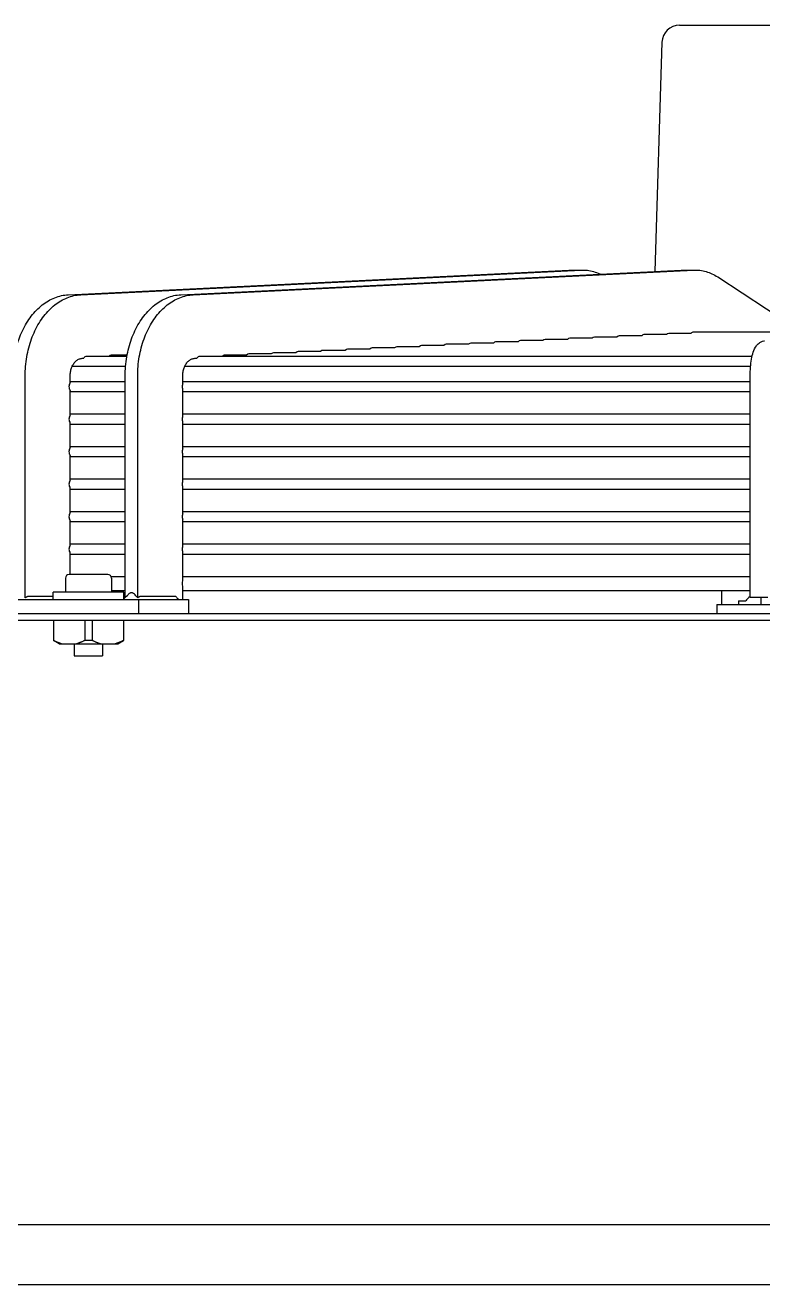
# Model space of a CAD drawing. Header units: millimetres. Extents: x 16200 to 32328, y 19251 to 29476.
# Drawn here: x 16824.76 to 16832.98, y 19596.54 to 19610.58 of the extents above; entities that cross this region are included whole.
import ezdxf

# ---------------------------------------------------------------- set-up
doc = ezdxf.new("R2010")
doc.units = ezdxf.units.MM
doc.header["$LTSCALE"] = 5
doc.layers.add('UNIT', color=6, linetype='Continuous')

msp = doc.modelspace()

# ---------------------------------------------------------------- linework, layer by layer
at = {"layer": 'UNIT'}
for p, q in [((16832.0496, 19610.5774), (16842.1289, 19610.5774)), ((16831.8528, 19610.3866), (16831.7749, 19607.8341)), ((16825.241, 19607.5739), (16830.8158, 19607.8485)), ((16825.3802, 19607.5739), (16830.955, 19607.8485)), ((16826.4937, 19607.5739), (16832.0685, 19607.8485)), ((16826.6329, 19607.5739), (16832.2077, 19607.8485)), ((16830.8361, 19607.8489), (16830.9753, 19607.8489)), ((16832.0889, 19607.8489), (16832.2281, 19607.8489)), ((16832.4742, 19607.7721), (16833.4111, 19607.1581)), ((16831.0765, 19607.0894), (16830.8268, 19607.0894)), ((16831.3519, 19607.1029), (16831.1022, 19607.1029)), ((16831.6275, 19607.1164), (16831.3776, 19607.1164)), ((16831.9033, 19607.1299), (16831.6532, 19607.1299)), ((16832.1782, 19607.1434), (16831.929, 19607.1434)), ((16833.7106, 19607.1581), (16832.205, 19607.1581)), ((16828.052, 19606.9409), (16827.803, 19606.9409)), ((16828.3267, 19606.9544), (16828.0776, 19606.9544)), ((16828.6014, 19606.9679), (16828.3523, 19606.9679)), ((16828.8761, 19606.9814), (16828.627, 19606.9814)), ((16829.1509, 19606.9949), (16828.9018, 19606.9949)), ((16829.4258, 19607.0084), (16829.1766, 19607.0084)), ((16829.7007, 19607.0219), (16829.4514, 19607.0219)), ((16829.9757, 19607.0354), (16829.7263, 19607.0354)), ((16830.2507, 19607.0489), (16830.0013, 19607.0489)), ((16830.5259, 19607.0624), (16830.2764, 19607.0624)), ((16830.8011, 19607.0759), (16830.5515, 19607.0759)), ((16825.3976, 19606.8657), (16825.4139, 19606.8665)), ((16825.8944, 19606.8869), (16825.4443, 19606.8869)), ((16825.8969, 19606.9004), (16825.7186, 19606.9004)), ((16826.6504, 19606.8657), (16826.6748, 19606.8669)), ((16832.8572, 19606.8869), (16826.7049, 19606.8869)), ((16827.2283, 19606.9004), (16826.9794, 19606.9004)), ((16827.5028, 19606.9139), (16827.2539, 19606.9139)), ((16827.7774, 19606.9274), (16827.5284, 19606.9274)), ((16824.762, 19604.1961), (16824.762, 19606.6689)), ((16825.2631, 19606.5921), (16825.2631, 19606.6689)), ((16825.2859, 19606.7767), (16825.8801, 19606.7767)), ((16825.8756, 19604.1995), (16825.8756, 19606.6689)), ((16826.0148, 19604.1961), (16826.0148, 19606.6689)), ((16826.5159, 19606.5797), (16826.5159, 19606.6689)), ((16826.5386, 19606.7767), (16832.8402, 19606.7767)), ((16832.8354, 19604.1995), (16832.8354, 19606.6689)), ((16825.8756, 19606.605), (16825.2631, 19606.605)), ((16832.8354, 19606.605), (16826.5159, 19606.605)), ((16826.5159, 19606.2175), (16826.5159, 19606.5201)), ((16825.2631, 19606.2299), (16825.2631, 19606.5077)), ((16825.2631, 19606.4948), (16825.8756, 19606.4948)), ((16826.5159, 19606.4948), (16832.8354, 19606.4948)), ((16825.8756, 19606.2428), (16825.2631, 19606.2428)), ((16832.8354, 19606.2428), (16826.5159, 19606.2428)), ((16825.2631, 19605.8677), (16825.2631, 19606.1455)), ((16825.2631, 19606.1326), (16825.8756, 19606.1326)), ((16826.5159, 19605.8553), (16826.5159, 19606.1579)), ((16826.5159, 19606.1326), (16832.8354, 19606.1326)), ((16825.8756, 19605.8806), (16825.2631, 19605.8806)), ((16832.8354, 19605.8806), (16826.5159, 19605.8806)), ((16825.2631, 19605.5055), (16825.2631, 19605.7832)), ((16825.2631, 19605.7704), (16825.8756, 19605.7704)), ((16826.5159, 19605.4931), (16826.5159, 19605.7957)), ((16826.5159, 19605.7704), (16832.8354, 19605.7704)), ((16825.8756, 19605.5184), (16825.2631, 19605.5184)), ((16825.2631, 19605.1433), (16825.2631, 19605.421)), ((16825.2631, 19605.4081), (16825.8756, 19605.4081)), ((16832.8354, 19605.5184), (16826.5159, 19605.5184)), ((16826.5159, 19605.1309), (16826.5159, 19605.4334)), ((16826.5159, 19605.4081), (16832.8354, 19605.4081)), ((16825.8756, 19605.1562), (16825.2631, 19605.1562)), ((16832.8354, 19605.1562), (16826.5159, 19605.1562)), ((16825.2631, 19604.7811), (16825.2631, 19605.0588)), ((16825.2631, 19605.0459), (16825.8756, 19605.0459)), ((16826.5159, 19604.7687), (16826.5159, 19605.0712)), ((16826.5159, 19605.0459), (16832.8354, 19605.0459)), ((16825.8756, 19604.794), (16825.2631, 19604.794)), ((16825.2631, 19604.4554), (16825.2631, 19604.6966)), ((16832.8354, 19604.794), (16826.5159, 19604.794)), ((16826.5159, 19604.3906), (16826.5159, 19604.709)), ((16825.2631, 19604.6837), (16825.8756, 19604.6837)), ((16826.5159, 19604.6837), (16832.8354, 19604.6837)), ((16825.2106, 19604.416), (16825.2106, 19604.2585)), ((16825.683, 19604.4554), (16825.25, 19604.4554)), ((16825.8756, 19604.4318), (16825.7191, 19604.4318)), ((16825.7224, 19604.416), (16825.7224, 19604.2585)), ((16832.8354, 19604.4318), (16826.5159, 19604.4318)), ((16825.7224, 19604.2782), (16825.8756, 19604.2782)), ((16826.5159, 19604.1798), (16826.5159, 19604.3194)), ((16826.5159, 19604.2782), (16832.8354, 19604.2782)), ((16832.5189, 19604.1227), (16832.5189, 19604.2782)), ((16824.3529, 19604.1798), (16826.5801, 19604.1798)), ((16825.0728, 19604.2126), (16824.8038, 19604.2126)), ((16825.8602, 19604.2585), (16825.0728, 19604.2585)), ((16825.0728, 19604.1798), (16825.0728, 19604.2585)), ((16825.8602, 19604.1842), (16825.8602, 19604.2585)), ((16826.0233, 19604.1798), (16826.0233, 19604.0223)), ((16826.4409, 19604.2126), (16826.0565, 19604.2126)), ((16826.5801, 19604.1798), (16826.5801, 19604.0223)), ((16832.7069, 19604.1621), (16832.7856, 19604.1621)), ((16832.7069, 19604.1621), (16832.7069, 19604.1227)), ((16833.0323, 19604.1995), (16832.8354, 19604.1995)), ((16832.9582, 19604.1227), (16832.9582, 19604.1995)), ((16820.2191, 19604.0223), (16853.9593, 19604.0223)), ((16832.4632, 19604.1227), (16841.7152, 19604.1227)), ((16832.4632, 19604.1227), (16832.4632, 19604.0223)), ((16853.9593, 19603.9436), (16820.2191, 19603.9436)), ((16825.0768, 19603.9436), (16825.0768, 19603.7214)), ((16825.4247, 19603.9436), (16825.4247, 19603.7214)), ((16825.5083, 19603.9436), (16825.5083, 19603.7214)), ((16825.8562, 19603.9436), (16825.8562, 19603.7214)), ((16825.1397, 19603.6837), (16825.0768, 19603.7201)), ((16825.7933, 19603.6837), (16825.8562, 19603.7201)), ((16825.1397, 19603.6837), (16825.7933, 19603.6837)), ((16825.309, 19603.6837), (16825.309, 19603.5499)), ((16825.624, 19603.6837), (16825.624, 19603.5499)), ((16825.309, 19603.5499), (16825.624, 19603.5499)), ((16848.1957, 19597.2113), (16819.5989, 19597.2113)), ((16847.9461, 19596.542), (16787.6496, 19596.542))]:
    msp.add_line(p, q, dxfattribs=at)
for centre, radius, start, end in [((16832.0496, 19610.3806), 0.1969, 90, 178.25151), ((16825.25, 19604.416), 0.0394, 90, 180), ((16825.683, 19604.416), 0.0394, 0, 90), ((16832.9726, 19604.027), 0.2307, 126.49726, 144.15266)]:
    msp.add_arc(centre, radius, start, end, dxfattribs=at)
for centre, major_axis, ratio, start_param, end_param in [((16830.8268, 19607.0343), (0, -0.0551), 0.7106314, 3.1415481, 3.8564538), ((16831.1022, 19607.0477), (0, -0.0551), 0.7109269, 3.1415422, 3.8564474), ((16831.3776, 19607.0612), (0, -0.0551), 0.7112612, 3.1415352, 3.8564398), ((16831.6533, 19607.0747), (0, -0.0551), 0.7116416, 3.1415269, 3.8564308), ((16831.929, 19607.0882), (0, -0.0551), 0.712077, 3.141517, 3.8564199), ((16832.205, 19607.103), (0, -0.0551), 0.71258, 3.1415074, 3.8909101), ((16827.803, 19606.8858), (0, -0.0551), 0.7088222, 3.1415778, 3.8564861), ((16828.0776, 19606.8993), (0, -0.0551), 0.7089205, 3.1415765, 3.8564847), ((16828.3523, 19606.9128), (0, -0.0551), 0.7090275, 3.141575, 3.8564831), ((16828.627, 19606.9263), (0, -0.0551), 0.7091442, 3.1415734, 3.8564813), ((16828.9018, 19606.9398), (0, -0.0551), 0.7092719, 3.1415715, 3.8564792), ((16829.1766, 19606.9533), (0, -0.0551), 0.7094121, 3.1415694, 3.8564769), ((16829.4514, 19606.9668), (0, -0.0551), 0.7095663, 3.1415669, 3.8564743), ((16829.7263, 19606.9803), (0, -0.0551), 0.7097366, 3.1415642, 3.8564713), ((16830.0013, 19606.9938), (0, -0.0551), 0.7099252, 3.141561, 3.8564678), ((16830.2764, 19607.0073), (0, -0.0551), 0.7101349, 3.1415573, 3.8564638), ((16830.5515, 19607.0208), (0, -0.0551), 0.710369, 3.141553, 3.8564592), ((16825.4443, 19606.8318), (0, -0.0551), 0.7079972, 3.1415858, 4.0326206), ((16825.7186, 19606.8453), (0, -0.0551), 0.7080429, 3.1415852, 3.8564942), ((16826.7049, 19606.8318), (0, -0.0551), 0.7084995, 3.1415818, 4.0233013), ((16826.9794, 19606.8453), (0, -0.0551), 0.708571, 3.141581, 3.8564896), ((16827.2539, 19606.8588), (0, -0.0551), 0.7086482, 3.14158, 3.8564885), ((16827.5284, 19606.8723), (0, -0.0551), 0.7087318, 3.141579, 3.8564874), ((16825.2882, 19606.5499), (0, -0.0551), 0.7079678, 3.8398095, 4.712382), ((16825.2882, 19606.5499), (0, -0.0551), 0.7079678, 4.7123959, 5.5849684), ((16825.2882, 19606.1877), (0, -0.0551), 0.7079678, 3.8398095, 4.712382), ((16825.2882, 19606.1877), (0, -0.0551), 0.7079678, 4.7123959, 5.5849684), ((16825.2882, 19605.8255), (0, -0.0551), 0.7079678, 3.8398095, 4.712382), ((16825.2882, 19605.8255), (0, -0.0551), 0.7079678, 4.7123959, 5.5849684), ((16825.2882, 19605.4633), (0, -0.0551), 0.7079678, 3.8398095, 4.712382), ((16825.2882, 19605.4633), (0, -0.0551), 0.7079678, 4.7123959, 5.5849684), ((16825.2882, 19605.1011), (0, -0.0551), 0.7079678, 3.8398095, 4.712382), ((16825.2882, 19605.1011), (0, -0.0551), 0.7079678, 4.7123959, 5.5849684), ((16825.2882, 19604.7389), (0, -0.0551), 0.7079678, 3.8398095, 4.712382), ((16825.2882, 19604.7389), (0, -0.0551), 0.7079678, 4.7123959, 5.5849684), ((16827.4369, 19605.5884), (0, -1.969), 0.7071068, 5.4860047, 5.5095695)]:
    msp.add_ellipse(centre, major_axis=major_axis, ratio=ratio, start_param=start_param, end_param=end_param, dxfattribs=at)
for points in [[(16830.8178, 19607.8485), (16830.8239, 19607.8488), (16830.83, 19607.8489), (16830.8361, 19607.8489)], [(16832.0706, 19607.8485), (16832.0767, 19607.8488), (16832.0828, 19607.8489), (16832.0889, 19607.8489)], [(16825.8557, 19604.1798), (16825.8719, 19604.1956), (16825.8878, 19604.2117), (16825.9034, 19604.228)], [(16825.168, 19603.6837), (16825.1648, 19603.6847), (16825.1583, 19603.6867), (16825.1486, 19603.6899), (16825.1388, 19603.6935), (16825.1289, 19603.6973), (16825.1189, 19603.7015), (16825.1088, 19603.7059), (16825.0984, 19603.7107), (16825.0877, 19603.7158), (16825.0804, 19603.7195), (16825.0768, 19603.7214)], [(16825.4247, 19603.7214), (16825.421, 19603.7195), (16825.4136, 19603.7158), (16825.4029, 19603.7106), (16825.3924, 19603.7058), (16825.3822, 19603.7013), (16825.3722, 19603.6972), (16825.3624, 19603.6934), (16825.3527, 19603.6899), (16825.3431, 19603.6866), (16825.3367, 19603.6847), (16825.3335, 19603.6837)], [(16825.5083, 19603.7214), (16825.5036, 19603.7211), (16825.4944, 19603.7206), (16825.4804, 19603.7202), (16825.4665, 19603.72), (16825.4526, 19603.7202), (16825.4387, 19603.7206), (16825.4294, 19603.7211), (16825.4247, 19603.7214)], [(16825.5995, 19603.6837), (16825.5963, 19603.6847), (16825.5898, 19603.6867), (16825.5801, 19603.6899), (16825.5703, 19603.6935), (16825.5604, 19603.6973), (16825.5504, 19603.7015), (16825.5403, 19603.7059), (16825.5299, 19603.7107), (16825.5192, 19603.7158), (16825.5119, 19603.7195), (16825.5083, 19603.7214)], [(16825.8562, 19603.7214), (16825.8525, 19603.7195), (16825.8451, 19603.7158), (16825.8344, 19603.7106), (16825.824, 19603.7058), (16825.8137, 19603.7013), (16825.8037, 19603.6972), (16825.7939, 19603.6934), (16825.7842, 19603.6899), (16825.7746, 19603.6866), (16825.7682, 19603.6847), (16825.765, 19603.6837)]]:
    msp.add_open_spline(points, degree=3, dxfattribs=at)
for points, knots in [([(16830.955, 19607.8484), (16830.9778, 19607.8496), (16831.0009, 19607.8488), (16831.0237, 19607.8461), (16831.0465, 19607.8435), (16831.0692, 19607.8389), (16831.0916, 19607.8325), (16831.114, 19607.8261), (16831.1361, 19607.8178), (16831.1578, 19607.8077), (16831.1604, 19607.8065), (16831.163, 19607.8053), (16831.1655, 19607.8041)], [0, 0, 0, 0, 0.25037629, 0.25037629, 0.25037629, 0.50056405, 0.50056405, 0.50056405, 0.75075182, 0.75075182, 0.75075182, 0.78029111, 0.78029111, 0.78029111, 0.78029111]), ([(16832.2077, 19607.8484), (16832.2306, 19607.8496), (16832.2536, 19607.8488), (16832.2765, 19607.8461), (16832.2993, 19607.8435), (16832.3219, 19607.8389), (16832.3443, 19607.8325), (16832.3667, 19607.8261), (16832.3888, 19607.8178), (16832.4106, 19607.8077), (16832.4323, 19607.7976), (16832.4536, 19607.7858), (16832.4743, 19607.7722)], [0, 0, 0, 0, 0.2503763, 0.2503763, 0.2503763, 0.5005641, 0.5005641, 0.5005641, 0.7507518, 0.7507518, 0.7507518, 1, 1, 1, 1]), ([(16824.6228, 19606.6689), (16824.6228, 19606.7044), (16824.6243, 19606.7403), (16824.6273, 19606.7757), (16824.6303, 19606.8112), (16824.6347, 19606.8461), (16824.6406, 19606.8808), (16824.6465, 19606.9154), (16824.6539, 19606.9498), (16824.6627, 19606.9833), (16824.6714, 19607.0167), (16824.6815, 19607.0493), (16824.693, 19607.081), (16824.7045, 19607.1128), (16824.7174, 19607.1438), (16824.7314, 19607.1734), (16824.7455, 19607.203), (16824.7607, 19607.2313), (16824.7771, 19607.2583), (16824.7935, 19607.2854), (16824.8112, 19607.3112), (16824.8298, 19607.3354), (16824.8483, 19607.3595), (16824.8678, 19607.382), (16824.8882, 19607.4029), (16824.9087, 19607.4237), (16824.9301, 19607.443), (16824.9521, 19607.4603), (16824.9742, 19607.4777), (16824.9968, 19607.4931), (16825.0202, 19607.5066), (16825.0435, 19607.5201), (16825.0675, 19607.5318), (16825.0918, 19607.5413), (16825.1161, 19607.5509), (16825.1406, 19607.5583), (16825.1656, 19607.5638), (16825.1905, 19607.5692), (16825.2158, 19607.5726), (16825.241, 19607.5738)], [0, 0, 0, 0, 0.076921, 0.076921, 0.076921, 0.1538421, 0.1538421, 0.1538421, 0.2307631, 0.2307631, 0.2307631, 0.3076842, 0.3076842, 0.3076842, 0.3846052, 0.3846052, 0.3846052, 0.4615263, 0.4615263, 0.4615263, 0.5384473, 0.5384473, 0.5384473, 0.6153684, 0.6153684, 0.6153684, 0.6922894, 0.6922894, 0.6922894, 0.7692105, 0.7692105, 0.7692105, 0.8461315, 0.8461315, 0.8461315, 0.9230526, 0.9230526, 0.9230526, 1, 1, 1, 1]), ([(16824.762, 19606.6689), (16824.762, 19606.7044), (16824.7635, 19606.7403), (16824.7665, 19606.7757), (16824.7695, 19606.8112), (16824.7739, 19606.8461), (16824.7798, 19606.8808), (16824.7857, 19606.9154), (16824.7931, 19606.9498), (16824.8019, 19606.9833), (16824.8106, 19607.0167), (16824.8207, 19607.0493), (16824.8322, 19607.081), (16824.8437, 19607.1128), (16824.8566, 19607.1438), (16824.8706, 19607.1734), (16824.8847, 19607.203), (16824.8999, 19607.2313), (16824.9163, 19607.2583), (16824.9327, 19607.2854), (16824.9504, 19607.3112), (16824.9689, 19607.3354), (16824.9875, 19607.3595), (16825.007, 19607.382), (16825.0274, 19607.4029), (16825.0479, 19607.4237), (16825.0693, 19607.443), (16825.0913, 19607.4603), (16825.1134, 19607.4777), (16825.136, 19607.4931), (16825.1594, 19607.5066), (16825.1827, 19607.5201), (16825.2067, 19607.5318), (16825.231, 19607.5413), (16825.2553, 19607.5509), (16825.2798, 19607.5583), (16825.3048, 19607.5638), (16825.3297, 19607.5692), (16825.355, 19607.5726), (16825.3802, 19607.5738)], [0, 0, 0, 0, 0.076921, 0.076921, 0.076921, 0.1538421, 0.1538421, 0.1538421, 0.2307631, 0.2307631, 0.2307631, 0.3076842, 0.3076842, 0.3076842, 0.3846052, 0.3846052, 0.3846052, 0.4615263, 0.4615263, 0.4615263, 0.5384473, 0.5384473, 0.5384473, 0.6153684, 0.6153684, 0.6153684, 0.6922894, 0.6922894, 0.6922894, 0.7692105, 0.7692105, 0.7692105, 0.8461315, 0.8461315, 0.8461315, 0.9230526, 0.9230526, 0.9230526, 1, 1, 1, 1]), ([(16825.8756, 19606.6689), (16825.8756, 19606.7044), (16825.8771, 19606.7403), (16825.88, 19606.7757), (16825.883, 19606.8112), (16825.8874, 19606.8461), (16825.8933, 19606.8808), (16825.8993, 19606.9154), (16825.9067, 19606.9498), (16825.9154, 19606.9833), (16825.9242, 19607.0167), (16825.9343, 19607.0493), (16825.9458, 19607.081), (16825.9573, 19607.1128), (16825.9701, 19607.1438), (16825.9842, 19607.1734), (16825.9982, 19607.203), (16826.0134, 19607.2313), (16826.0299, 19607.2583), (16826.0463, 19607.2854), (16826.0639, 19607.3112), (16826.0825, 19607.3354), (16826.1011, 19607.3595), (16826.1205, 19607.382), (16826.141, 19607.4029), (16826.1614, 19607.4237), (16826.1829, 19607.443), (16826.2049, 19607.4603), (16826.2269, 19607.4777), (16826.2496, 19607.4931), (16826.2729, 19607.5066), (16826.2962, 19607.5201), (16826.3203, 19607.5318), (16826.3446, 19607.5413), (16826.3689, 19607.5509), (16826.3934, 19607.5583), (16826.4183, 19607.5638), (16826.4433, 19607.5692), (16826.4686, 19607.5726), (16826.4937, 19607.5738)], [0, 0, 0, 0, 0.076921, 0.076921, 0.076921, 0.1538421, 0.1538421, 0.1538421, 0.2307631, 0.2307631, 0.2307631, 0.3076842, 0.3076842, 0.3076842, 0.3846052, 0.3846052, 0.3846052, 0.4615263, 0.4615263, 0.4615263, 0.5384473, 0.5384473, 0.5384473, 0.6153684, 0.6153684, 0.6153684, 0.6922894, 0.6922894, 0.6922894, 0.7692105, 0.7692105, 0.7692105, 0.8461315, 0.8461315, 0.8461315, 0.9230526, 0.9230526, 0.9230526, 1, 1, 1, 1]), ([(16826.0148, 19606.6689), (16826.0148, 19606.7044), (16826.0163, 19606.7403), (16826.0192, 19606.7757), (16826.0222, 19606.8112), (16826.0266, 19606.8461), (16826.0325, 19606.8808), (16826.0385, 19606.9154), (16826.0459, 19606.9498), (16826.0546, 19606.9833), (16826.0634, 19607.0167), (16826.0735, 19607.0493), (16826.085, 19607.081), (16826.0964, 19607.1128), (16826.1093, 19607.1438), (16826.1234, 19607.1734), (16826.1374, 19607.203), (16826.1526, 19607.2313), (16826.169, 19607.2583), (16826.1855, 19607.2854), (16826.2031, 19607.3112), (16826.2217, 19607.3354), (16826.2403, 19607.3595), (16826.2597, 19607.382), (16826.2802, 19607.4029), (16826.3006, 19607.4237), (16826.322, 19607.443), (16826.3441, 19607.4603), (16826.3661, 19607.4777), (16826.3888, 19607.4931), (16826.4121, 19607.5066), (16826.4354, 19607.5201), (16826.4595, 19607.5318), (16826.4838, 19607.5413), (16826.5081, 19607.5509), (16826.5326, 19607.5583), (16826.5575, 19607.5638), (16826.5825, 19607.5692), (16826.6078, 19607.5726), (16826.6329, 19607.5738)], [0, 0, 0, 0, 0.076921, 0.076921, 0.076921, 0.1538421, 0.1538421, 0.1538421, 0.2307631, 0.2307631, 0.2307631, 0.3076842, 0.3076842, 0.3076842, 0.3846052, 0.3846052, 0.3846052, 0.4615263, 0.4615263, 0.4615263, 0.5384473, 0.5384473, 0.5384473, 0.6153684, 0.6153684, 0.6153684, 0.6922894, 0.6922894, 0.6922894, 0.7692105, 0.7692105, 0.7692105, 0.8461315, 0.8461315, 0.8461315, 0.9230526, 0.9230526, 0.9230526, 1, 1, 1, 1]), ([(16832.8354, 19606.6689), (16832.8354, 19606.7017), (16832.8367, 19606.7345), (16832.8419, 19606.7979), (16832.8458, 19606.8283), (16832.8562, 19606.8852), (16832.8626, 19606.9115), (16832.8792, 19606.9601), (16832.8887, 19606.9825), (16832.9125, 19607.0152), (16832.9216, 19607.0257), (16832.9477, 19607.0462), (16832.9659, 19607.0562), (16832.99, 19607.0608), (16832.9922, 19607.0612), (16832.9944, 19607.0615)], [1.5707963, 1.5707963, 1.5707963, 1.5707963, 1.8779743, 1.8779743, 2.1851522, 2.1851522, 2.4923302, 2.4923302, 2.7995081, 2.7995081, 2.9409737, 2.9409737, 3.0918576, 3.0918576, 3.1066861, 3.1066861, 3.1066861, 3.1066861]), ([(16825.2631, 19606.6689), (16825.2631, 19606.6766), (16825.2634, 19606.6844), (16825.2641, 19606.692), (16825.2647, 19606.6997), (16825.2657, 19606.7074), (16825.267, 19606.7149), (16825.2683, 19606.7224), (16825.2699, 19606.7299), (16825.2718, 19606.7371), (16825.2737, 19606.7444), (16825.2759, 19606.7515), (16825.2784, 19606.7584), (16825.2809, 19606.7653), (16825.2836, 19606.772), (16825.2867, 19606.7784), (16825.2897, 19606.7849), (16825.2931, 19606.7911), (16825.2967, 19606.797), (16825.3002, 19606.8028), (16825.304, 19606.8084), (16825.3081, 19606.8137), (16825.3121, 19606.8189), (16825.3164, 19606.8238), (16825.3208, 19606.8284), (16825.3253, 19606.8329), (16825.3299, 19606.8371), (16825.3347, 19606.8409), (16825.3395, 19606.8446), (16825.3445, 19606.848), (16825.3495, 19606.851), (16825.3546, 19606.8539), (16825.3598, 19606.8564), (16825.3651, 19606.8585), (16825.3704, 19606.8606), (16825.3758, 19606.8622), (16825.3812, 19606.8634), (16825.3866, 19606.8646), (16825.3921, 19606.8653), (16825.3976, 19606.8656)], [0, 0, 0, 0, 0.076921, 0.076921, 0.076921, 0.153842, 0.153842, 0.153842, 0.230763, 0.230763, 0.230763, 0.307684, 0.307684, 0.307684, 0.384605, 0.384605, 0.384605, 0.461526, 0.461526, 0.461526, 0.538447, 0.538447, 0.538447, 0.615368, 0.615368, 0.615368, 0.692289, 0.692289, 0.692289, 0.7692101, 0.7692101, 0.7692101, 0.8461311, 0.8461311, 0.8461311, 0.9230521, 0.9230521, 0.9230521, 1, 1, 1, 1]), ([(16826.5159, 19606.6689), (16826.5159, 19606.6766), (16826.5162, 19606.6844), (16826.5168, 19606.692), (16826.5175, 19606.6997), (16826.5184, 19606.7074), (16826.5197, 19606.7149), (16826.521, 19606.7224), (16826.5226, 19606.7299), (16826.5245, 19606.7371), (16826.5264, 19606.7444), (16826.5286, 19606.7515), (16826.5311, 19606.7584), (16826.5336, 19606.7653), (16826.5364, 19606.772), (16826.5394, 19606.7784), (16826.5425, 19606.7849), (16826.5458, 19606.7911), (16826.5494, 19606.797), (16826.553, 19606.8028), (16826.5568, 19606.8084), (16826.5608, 19606.8137), (16826.5649, 19606.8189), (16826.5691, 19606.8238), (16826.5736, 19606.8284), (16826.578, 19606.8329), (16826.5826, 19606.8371), (16826.5874, 19606.8409), (16826.5922, 19606.8446), (16826.5972, 19606.848), (16826.6023, 19606.851), (16826.6074, 19606.8539), (16826.6126, 19606.8564), (16826.6179, 19606.8585), (16826.6231, 19606.8606), (16826.6285, 19606.8622), (16826.634, 19606.8634), (16826.6394, 19606.8646), (16826.6448, 19606.8653), (16826.6504, 19606.8656)], [0, 0, 0, 0, 0.076921, 0.076921, 0.076921, 0.153842, 0.153842, 0.153842, 0.230763, 0.230763, 0.230763, 0.307684, 0.307684, 0.307684, 0.384605, 0.384605, 0.384605, 0.461526, 0.461526, 0.461526, 0.538447, 0.538447, 0.538447, 0.615368, 0.615368, 0.615368, 0.692289, 0.692289, 0.692289, 0.7692101, 0.7692101, 0.7692101, 0.8461311, 0.8461311, 0.8461311, 0.9230521, 0.9230521, 0.9230521, 1, 1, 1, 1]), ([(16826.5159, 19606.5797), (16826.5146, 19606.5768), (16826.5135, 19606.5738), (16826.5108, 19606.5647), (16826.5096, 19606.5567), (16826.5096, 19606.5499)], [0.754611842, 0.754611842, 0.754611842, 0.754611842, 0.778331745, 0.778331745, 0.830133896, 0.830133896, 0.830133896, 0.830133896]), ([(16826.5096, 19606.5499), (16826.5096, 19606.5431), (16826.5108, 19606.5351), (16826.5135, 19606.5259), (16826.5146, 19606.5229), (16826.5159, 19606.5201)], [0, 0, 0, 0, 0.051802151, 0.051802151, 0.075522054, 0.075522054, 0.075522054, 0.075522054]), ([(16826.5159, 19606.2175), (16826.5146, 19606.2146), (16826.5135, 19606.2116), (16826.5108, 19606.2025), (16826.5096, 19606.1945), (16826.5096, 19606.1877)], [0.754611842, 0.754611842, 0.754611842, 0.754611842, 0.778331745, 0.778331745, 0.830133896, 0.830133896, 0.830133896, 0.830133896]), ([(16826.5096, 19606.1877), (16826.5096, 19606.1809), (16826.5108, 19606.1729), (16826.5135, 19606.1637), (16826.5146, 19606.1607), (16826.5159, 19606.1579)], [0, 0, 0, 0, 0.051802151, 0.051802151, 0.075522054, 0.075522054, 0.075522054, 0.075522054]), ([(16826.5159, 19605.8553), (16826.5146, 19605.8524), (16826.5135, 19605.8494), (16826.5108, 19605.8403), (16826.5096, 19605.8323), (16826.5096, 19605.8255)], [-0.075522054, -0.075522054, -0.075522054, -0.075522054, -0.051802151, -0.051802151, 0, 0, 0, 0]), ([(16826.5096, 19605.8255), (16826.5096, 19605.8187), (16826.5108, 19605.8107), (16826.5135, 19605.8015), (16826.5146, 19605.7985), (16826.5159, 19605.7957)], [-0.830133896, -0.830133896, -0.830133896, -0.830133896, -0.778331745, -0.778331745, -0.754611842, -0.754611842, -0.754611842, -0.754611842]), ([(16826.5159, 19605.4931), (16826.5146, 19605.4902), (16826.5135, 19605.4872), (16826.5108, 19605.4781), (16826.5096, 19605.4701), (16826.5096, 19605.4633)], [-0.075522054, -0.075522054, -0.075522054, -0.075522054, -0.051802151, -0.051802151, 0, 0, 0, 0]), ([(16826.5096, 19605.4633), (16826.5096, 19605.4565), (16826.5108, 19605.4485), (16826.5135, 19605.4393), (16826.5146, 19605.4363), (16826.5159, 19605.4334)], [-0.830133897, -0.830133897, -0.830133897, -0.830133897, -0.778331746, -0.778331746, -0.754611843, -0.754611843, -0.754611843, -0.754611843]), ([(16826.5159, 19605.1309), (16826.5146, 19605.128), (16826.5135, 19605.125), (16826.5108, 19605.1159), (16826.5096, 19605.1079), (16826.5096, 19605.1011)], [-0.075522054, -0.075522054, -0.075522054, -0.075522054, -0.051802151, -0.051802151, 0, 0, 0, 0]), ([(16826.5096, 19605.1011), (16826.5096, 19605.0943), (16826.5108, 19605.0863), (16826.5135, 19605.0771), (16826.5146, 19605.0741), (16826.5159, 19605.0712)], [-0.830133897, -0.830133897, -0.830133897, -0.830133897, -0.77830675, -0.77830675, -0.754610412, -0.754610412, -0.754610412, -0.754610412]), ([(16826.5159, 19604.7687), (16826.5146, 19604.7658), (16826.5135, 19604.7628), (16826.5108, 19604.7537), (16826.5096, 19604.7457), (16826.5096, 19604.7389)], [-0.075522054, -0.075522054, -0.075522054, -0.075522054, -0.051802151, -0.051802151, 0, 0, 0, 0]), ([(16826.5096, 19604.7389), (16826.5096, 19604.7321), (16826.5108, 19604.7241), (16826.5135, 19604.7149), (16826.5146, 19604.7119), (16826.5159, 19604.709)], [0, 0, 0, 0, 0.051802151, 0.051802151, 0.075522054, 0.075522054, 0.075522054, 0.075522054]), ([(16826.5159, 19604.3906), (16826.5151, 19604.3885), (16826.5144, 19604.3864), (16826.5112, 19604.3756), (16826.5096, 19604.3645), (16826.5096, 19604.355)], [1.067161101, 1.067161101, 1.067161101, 1.067161101, 1.084108004, 1.084108004, 1.156260963, 1.156260963, 1.156260963, 1.156260963]), ([(16826.5096, 19604.355), (16826.5096, 19604.3455), (16826.5112, 19604.3344), (16826.5144, 19604.3236), (16826.5151, 19604.3215), (16826.5159, 19604.3194)], [-1.156260963, -1.156260963, -1.156260963, -1.156260963, -1.084108004, -1.084108004, -1.067161101, -1.067161101, -1.067161101, -1.067161101]), ([(16824.8038, 19604.2126), (16824.8026, 19604.2126), (16824.8014, 19604.2126), (16824.8002, 19604.2125), (16824.799, 19604.2124), (16824.7978, 19604.2123), (16824.7966, 19604.2121), (16824.7954, 19604.2119), (16824.7942, 19604.2117), (16824.793, 19604.2114), (16824.7929, 19604.2114), (16824.7928, 19604.2114), (16824.7927, 19604.2114), (16824.7916, 19604.2111), (16824.7905, 19604.2108), (16824.7894, 19604.2105), (16824.7882, 19604.2101), (16824.787, 19604.2097), (16824.7857, 19604.2093), (16824.7845, 19604.2088), (16824.7833, 19604.2084), (16824.782, 19604.2078), (16824.7817, 19604.2077), (16824.7814, 19604.2076), (16824.7812, 19604.2074), (16824.7802, 19604.207), (16824.7792, 19604.2066), (16824.7783, 19604.2061), (16824.777, 19604.2055), (16824.7757, 19604.2048), (16824.7744, 19604.2041), (16824.7731, 19604.2033), (16824.7718, 19604.2026), (16824.7704, 19604.2017), (16824.7697, 19604.2013), (16824.769, 19604.2008), (16824.7683, 19604.2004), (16824.7676, 19604.2), (16824.767, 19604.1995), (16824.7663, 19604.1991), (16824.7649, 19604.1981), (16824.7635, 19604.1971), (16824.762, 19604.1961)], [0, 0, 0, 0, 0.0909091, 0.0909091, 0.0909091, 0.1818182, 0.1818182, 0.1818182, 0.2727273, 0.2727273, 0.2727273, 0.2796798, 0.2796798, 0.2796798, 0.3636364, 0.3636364, 0.3636364, 0.4545455, 0.4545455, 0.4545455, 0.5454545, 0.5454545, 0.5454545, 0.5668519, 0.5668519, 0.5668519, 0.6363636, 0.6363636, 0.6363636, 0.7272727, 0.7272727, 0.7272727, 0.8181818, 0.8181818, 0.8181818, 0.8653178, 0.8653178, 0.8653178, 0.9090909, 0.9090909, 0.9090909, 1, 1, 1, 1]), ([(16826.0148, 19604.1961), (16826.0002, 19604.2137), (16825.9882, 19604.2275), (16825.9717, 19604.2427), (16825.966, 19604.247), (16825.9576, 19604.2514), (16825.9547, 19604.2526), (16825.9496, 19604.2538), (16825.9474, 19604.2541), (16825.9429, 19604.2541), (16825.9407, 19604.2538), (16825.9356, 19604.2526), (16825.9327, 19604.2514), (16825.9243, 19604.247), (16825.9186, 19604.2427), (16825.9097, 19604.2345), (16825.9066, 19604.2314), (16825.9034, 19604.228)], [-0.853538, -0.853538, -0.853538, -0.853538, -0.64697322, -0.64697322, -0.53019502, -0.53019502, -0.4705504, -0.4705504, -0.42676965, -0.42676965, -0.38298892, -0.38298892, -0.32334436, -0.32334436, -0.20656641, -0.20656641, -0.14841074, -0.14841074, -0.14841074, -0.14841074]), ([(16826.0565, 19604.2126), (16826.0553, 19604.2126), (16826.0541, 19604.2126), (16826.0529, 19604.2125), (16826.0517, 19604.2124), (16826.0506, 19604.2123), (16826.0494, 19604.2121), (16826.0482, 19604.2119), (16826.047, 19604.2117), (16826.0458, 19604.2114), (16826.0457, 19604.2114), (16826.0456, 19604.2114), (16826.0455, 19604.2114), (16826.0444, 19604.2111), (16826.0433, 19604.2108), (16826.0421, 19604.2105), (16826.0409, 19604.2101), (16826.0397, 19604.2097), (16826.0385, 19604.2093), (16826.0373, 19604.2088), (16826.036, 19604.2084), (16826.0348, 19604.2078), (16826.0345, 19604.2077), (16826.0342, 19604.2076), (16826.0339, 19604.2074), (16826.0329, 19604.207), (16826.032, 19604.2066), (16826.031, 19604.2061), (16826.0297, 19604.2055), (16826.0285, 19604.2048), (16826.0271, 19604.2041), (16826.0258, 19604.2033), (16826.0245, 19604.2026), (16826.0232, 19604.2017), (16826.0225, 19604.2013), (16826.0218, 19604.2008), (16826.0211, 19604.2004), (16826.0204, 19604.2), (16826.0197, 19604.1995), (16826.019, 19604.1991), (16826.0176, 19604.1981), (16826.0162, 19604.1971), (16826.0148, 19604.1961)], [0, 0, 0, 0, 0.0909091, 0.0909091, 0.0909091, 0.1818182, 0.1818182, 0.1818182, 0.2727273, 0.2727273, 0.2727273, 0.2797096, 0.2797096, 0.2797096, 0.3636364, 0.3636364, 0.3636364, 0.4545455, 0.4545455, 0.4545455, 0.5454545, 0.5454545, 0.5454545, 0.5668899, 0.5668899, 0.5668899, 0.6363636, 0.6363636, 0.6363636, 0.7272727, 0.7272727, 0.7272727, 0.8181818, 0.8181818, 0.8181818, 0.8653352, 0.8653352, 0.8653352, 0.9090909, 0.9090909, 0.9090909, 1, 1, 1, 1]), ([(16825.0768, 19603.7214), (16825.0768, 19603.7211), (16825.0768, 19603.7206), (16825.0768, 19603.7202), (16825.0768, 19603.7201), (16825.0768, 19603.7201)], [0, 0, 0, 0, 0.16666667, 0.33333333, 0.5, 0.5, 0.5, 0.5])]:
    msp.add_open_spline(points, degree=3, knots=knots, dxfattribs=at)

doc.saveas('drawing.dxf')
